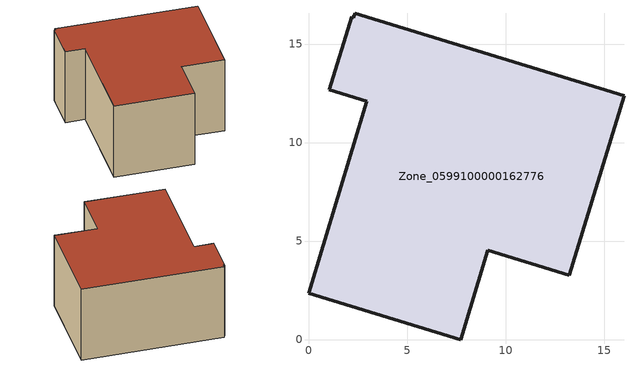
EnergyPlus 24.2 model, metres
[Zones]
Zone_0599100000162776
 floor ground (C_G): 9.1,4.52 7.73,0 0,2.36 2.96,12.09 1.04,12.67 2.19,16.37 2.29,16.34 2.36,16.55 16.01,12.37 13.23,3.26 z0
 wall outside (C_F): 13.23,3.26 16.01,12.37 2.36,16.55 2.29,16.34 2.19,16.37 1.04,12.67 2.96,12.09 0,2.36 7.73,0 9.1,4.52 13.23,3.26 z0:8.26
 roof outside (C_R): 2.29,16.34 2.19,16.37 1.04,12.67 2.96,12.09 0,2.36 7.73,0 9.1,4.52 13.23,3.26 16.01,12.37 2.36,16.55 z8.26
[BUILDING]
Pand.0599100000162776: North Axis=0; Terrain=City; Loads Convergence Tolerance Value=0.04; Temperature Convergence Tolerance Value=0.4; Solar Distribution=FullExterior; Maximum Number of Warmup Days=25; Minimum Number of Warmup Days=1
[Site:Location]
Rotterdam.The.Hague.AP_ZH_NLD Design_Conditions: Latitude=51.96; Longitude=4.45; Time Zone=1; Elevation=-4.5
[SITE:GROUNDTEMPERATURE:BUILDINGSURFACE]
18, 18, 18, 18, 18, 18, 18, 18, 18, 18, 18, 18
[MATERIAL] Thermal Absorptance=0.9; Solar Absorptance=0.7; Visible Absorptance=0.7
Name | Roughness | Thickness | Conductivity | Density | Specific Heat
G.D.1992-2005 | MediumSmooth | 0.15 | 0.06 | 540 | 1210
F.D.1992-2005 | Rough | 0.3 | 0.12 | 1920 | 840
R.D.1992-2005 | MediumRough | 0.2 | 0.08 | 1500 | 1000
[CONSTRUCTION]
C_G: G.D.1992-2005
C_F: F.D.1992-2005
C_R: R.D.1992-2005
[ZONE]
Zone_0599100000162776: Type=1; Multiplier=1; Ceiling Height=Autocalculate; Volume=Autocalculate; Floor Area=autocalculate; Part of Total Floor Area=Yes
[ZONEINFILTRATION:DESIGNFLOWRATE]
Infil_Zone_0599100000162776: Zone or ZoneList or Space or SpaceList=Zone_0599100000162776; Schedule=AlwaysOn; Design Flow Rate Calculation Method=Flow/Area; Flow Rate per Floor Area=0.0021; Constant Term Coefficient=1; Temperature Term Coefficient=0; Velocity Term Coefficient=0; Velocity Squared Term Coefficient=0
[HVACTEMPLATE:ZONE:IDEALLOADSAIRSYSTEM]
Zone_0599100000162776: Maximum Heating Supply Air Temperature=50; Minimum Cooling Supply Air Temperature=13; Maximum Heating Supply Air Humidity Ratio=0.0156; Minimum Cooling Supply Air Humidity Ratio=0.0077; Heating Limit=NoLimit; Cooling Limit=NoLimit; Dehumidification Control Type=ConstantSensibleHeatRatio; Cooling Sensible Heat Ratio=0.7; Dehumidification Setpoint=60; Humidification Control Type=None; Humidification Setpoint=30; Outdoor Air Method=None; Outdoor Air Flow Rate per Person=0.00944; Outdoor Air Flow Rate per Zone Floor Area=0; Outdoor Air Flow Rate per Zone=0; Demand Controlled Ventilation Type=None; Outdoor Air Economizer Type=NoEconomizer; Heat Recovery Type=None; Sensible Heat Recovery Effectiveness=0.7; Latent Heat Recovery Effectiveness=0.65
[ZONECONTROL:THERMOSTAT]
ThermostatControl_Zone_0599100000162776: Zone or ZoneList=Zone_0599100000162776; Control Type Schedule=DualSetpointControlType; Control 1=Thermostat_Zone_0599100000162776; Temperature Difference Between Cutout And Setpoint=0
[THERMOSTATSETPOINT:DUALSETPOINT]
Thermostat_Zone_0599100000162776: Heating Setpoint Temperature Schedule=HeatingSetpoint_Zone_0599100000162776; Cooling Setpoint Temperature Schedule=CoolingSetpoint_Zone_0599100000162776
[SCHEDULE:COMPACT]
HeatingSetpoint_Zone_0599100000162776: Through: 12/31, For: AllDays, Until: 24:00, 21
CoolingSetpoint_Zone_0599100000162776: Through: 12/31, For: AllDays, Until: 24:00, 24
DualSetpointControlType: Through: 12/31, For: AllDays, Until: 24:00, 4
AlwaysOn: Through: 12/31, For: AllDays, Until: 24:00, 1
